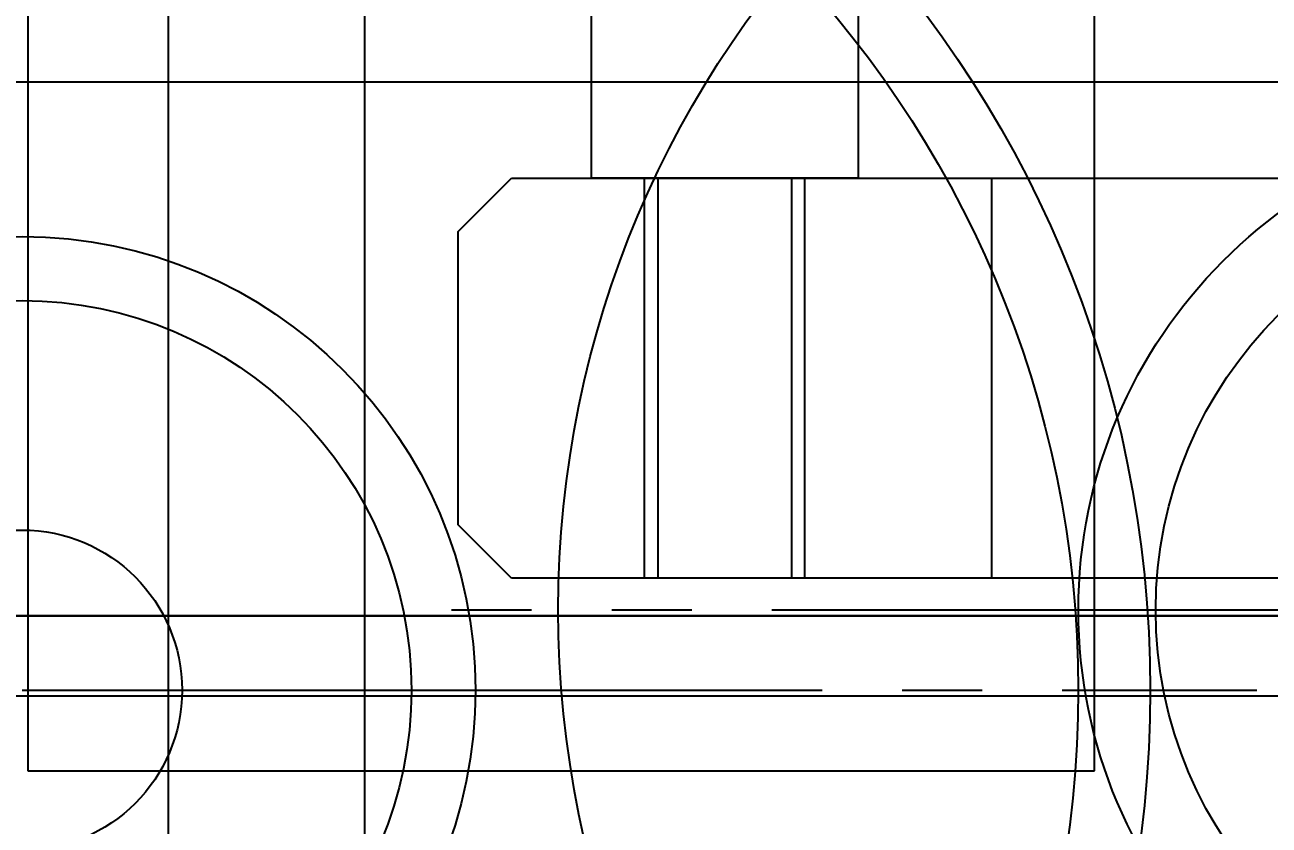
# Model space of a CAD drawing. Extents: x -381 to 213, y -63 to 250.
# Drawn here: x -18.79 to 4.54, y 140.52 to 155.51 of the extents above; entities that cross this region are included whole.
import ezdxf

# ---------------------------------------------------------------- set-up
doc = ezdxf.new("R2010")
doc.units = 0
doc.header["$MEASUREMENT"] = 0
for name, pattern in [('K5LT65535', [0]), ('K5LT_AXLED', [19.5, 15, -1.5, 1.5, -1.5]), ('K5LT_BASIC', [0]), ('K5LT_THIN', [0])]:
    doc.linetypes.add(name, pattern=pattern)
doc.layers.add('Системный слой', color=7, linetype='Continuous')
doc.styles.add('K5_DIMSTYLE', font='win_eskd.shx', dxfattribs={"width": 0.7, "oblique": 15, "bigfont": 'b_eskd.shx'})
doc.styles.add('K5_TEXTSTYLE', font='win_eskd.shx', dxfattribs={"width": 0.7, "oblique": 15, "bigfont": 'b_eskd.shx'})
doc.dimstyles.new('K5_DIMSTYLE14', dxfattribs={"dimtxt": 5, "dimasz": 1, "dimexe": 2, "dimexo": 0, "dimgap": 1, "dimtad": 1, "dimtxsty": 'K5_DIMSTYLE', "dimblk1": 'K5_OUTSIDE', "dimblk2": 'K5_OUTSIDE', "dimsah": 1, "dimcen": 5, "dimdle": 5, "dimclrd": 7, "dimclre": 7, "dimclrt": 7, "dimadec": 0, "dimazin": 0, "dimtfac": 0.666, "dimtdec": 4, "dimtmove": 0, "dimatfit": 3, "dimfxl": 0, "dimtvp": 1, "dimtolj": 1, "dimtzin": 0, "dimarcsym": 0})

# ---------------------------------------------------------------- blocks, each defined once
blk = doc.blocks.new('*D')
at = {"layer": 'Системный слой', "color": 7, "linetype": 'K5LT_THIN'}
for p, q in [((-149.074, 155.368), (-149.074, 203.891)), ((121.111, 135.447), (121.111, 203.891)), ((-149.074, 201.891), (-144.074, 202.549)), ((-144.074, 202.549), (-144.574, 201.891)), ((116.611, 201.891), (116.111, 202.549)), ((116.111, 202.549), (121.111, 201.891)), ((-144.074, 201.233), (-149.074, 201.891)), ((-149.074, 201.891), (121.111, 201.891)), ((-144.574, 201.891), (-144.074, 201.233)), ((121.111, 201.891), (116.111, 201.233)), ((116.111, 201.233), (116.611, 201.891)), ((-62.851, 194.699), (-160.397, 194.699)), ((-159.056, 189.699), (-158.397, 194.699)), ((-158.397, 194.699), (-157.739, 189.699)), ((-158.397, 194.699), (-158.397, 109.096)), ((-158.397, 190.199), (-159.056, 189.699)), ((-157.739, 189.699), (-158.397, 190.199)), ((-158.397, 109.096), (-159.056, 114.096)), ((-159.056, 114.096), (-158.397, 113.596)), ((-158.397, 113.596), (-157.739, 114.096)), ((-157.739, 114.096), (-158.397, 109.096)), ((-51.176, 109.096), (-160.397, 109.096))]:
    blk.add_line(p, q, dxfattribs=at)
at = {"layer": 'Системный слой'}
for points in [[(-144.574, 201.891), (-144.074, 202.549), (-149.074, 201.891), (-144.574, 201.891)], [(121.111, 201.891), (116.611, 201.891), (116.111, 202.549), (121.111, 201.891)], [(-144.074, 201.233), (-144.574, 201.891), (-149.074, 201.891), (-144.074, 201.233)], [(116.611, 201.891), (121.111, 201.891), (116.111, 201.233), (116.611, 201.891)], [(-158.397, 190.199), (-158.397, 194.699), (-159.056, 189.699), (-158.397, 190.199)], [(-157.739, 189.699), (-158.397, 194.699), (-158.397, 190.199), (-157.739, 189.699)], [(-158.397, 109.096), (-158.397, 113.596), (-159.056, 114.096), (-158.397, 109.096)], [(-158.397, 109.096), (-157.739, 114.096), (-158.397, 113.596), (-158.397, 109.096)]]:
    blk.add_solid(points, dxfattribs=at)
at = {"layer": 'Системный слой', "color": 7, "style": 'K5_TEXTSTYLE', "oblique": 20, "width": 0.7}
blk.add_text('270,18', height=5, dxfattribs=at).set_placement((-22.637, 204.426))
blk.add_text('85,6', height=5, rotation=90, dxfattribs=at).set_placement((-160.932, 145.981))
blk = doc.blocks.new('K5_OUTSIDE')
at = {"color": 7, "linetype": 'K5LT_THIN'}
for p, q in [((0, 0), (-5, 0.658)), ((-5, 0.658), (-4.5, 0)), ((0, 0), (-7, 0)), ((-4.5, 0), (-5, -0.658)), ((-5, -0.658), (0, 0))]:
    blk.add_line(p, q, dxfattribs=at)
for points in [[(0, 0), (-4.5, 0), (-5, 0.658), (0, 0)], [(-4.5, 0), (0, 0), (-5, -0.658), (-4.5, 0)]]:
    blk.add_solid(points)
blk = doc.blocks.new('*U')
at = {"layer": 'Системный слой', "color": 5, "linetype": 'K5LT_BASIC'}
for p, q in [((0.099, 28.32), (0.099, -1.68)), ((20.099, -1.68), (20.099, 28.32)), ((10.667, 9.428), (10.667, 18.428)), ((15.667, 18.428), (15.667, 9.428)), ((33.378, 11.223), (-46.622, 11.223)), ((8.167, 8.428), (9.167, 9.428)), ((9.167, 9.428), (42.617, 9.428)), ((15.667, 9.428), (10.667, 9.428)), ((11.661, 9.428), (14.661, 9.428)), ((11.661, 1.928), (11.661, 9.428)), ((11.917, 9.428), (14.417, 9.428)), ((11.917, 1.928), (11.917, 9.428)), ((14.417, 9.428), (14.417, 1.928)), ((14.661, 9.428), (14.661, 1.928)), ((8.167, 2.928), (8.167, 8.428)), ((9.167, 1.928), (8.167, 2.928)), ((42.617, 1.928), (9.167, 1.928)), ((14.661, 1.928), (11.661, 1.928)), ((14.417, 1.928), (11.917, 1.928)), ((156.17, 1.223), (-168.83, 1.223)), ((-46.622, 1.223), (33.378, 1.223)), ((-168.83, -0.277), (156.17, -0.277)), ((0.099, -1.68), (20.099, -1.68))]:
    blk.add_line(p, q, dxfattribs=at)
at = {"layer": 'Системный слой', "color": 30, "linetype": 'K5LT_AXLED'}
for p, q in [((29.045, 1.333), (8.045, 1.333)), ((29.045, 1.333), (14.545, 1.333)), ((29.045, 1.333), (19.245, 1.333)), ((-0.009, -0.168), (23.141, -0.168)), ((-0.009, -0.168), (21.791, -0.168)), ((-0.009, -0.168), (9.291, -0.168))]:
    blk.add_line(p, q, dxfattribs=at)
blk = doc.blocks.new('*F')
at = {"layer": 'Системный слой', "color": 5, "linetype": 'K5LT_BASIC'}
blk.add_line((18.167, 9.428), (18.167, 1.928), dxfattribs=at)
at = {"layer": 'Системный слой', "color": 5, "linetype": 'K5LT65535'}
for points in [[(57.084, 15.692), (54.357, 42.488), (52.06, 44.784), (7.561, 44.784), (6.412, 41.243), (6.412, -18.732)], [(-51.58, 12.152), (-51.58, 15.788), (-42.68, 41.722), (-39.714, 44.689), (1.149, 44.689), (2.728, 43.11), (2.728, -18.333), (0.766, -21.534), (-1.148, -21.534)]]:
    blk.add_lwpolyline(points, dxfattribs=at)
at = {"layer": 'Системный слой', "color": 5, "linetype": 'K5LT_BASIC'}
for centre, radius in [((-0.009, -0.168), 21.15), ((29.045, 1.333), 19), ((-0.009, -0.168), 19.8), ((29.045, 1.333), 9.25), ((29.045, 1.333), 7.8), ((-0.009, -0.168), 8.5), ((-0.009, -0.168), 7.3), ((-0.009, -0.168), 3)]:
    blk.add_circle(centre, radius, dxfattribs=at)
at = {"layer": 'Системный слой'}
blk.add_blockref('*U', (0, 0), dxfattribs=at)
blk.add_blockref('*U', (0, 0), dxfattribs=at)
blk.add_blockref('*U', (0, 0), dxfattribs=at)
blk.add_blockref('*U', (0, 0), dxfattribs=at)
blk.add_blockref('*U', (0, 0), dxfattribs=at)
blk.add_blockref('*U', (0, 0), dxfattribs=at)
blk.add_blockref('*U', (0, 0), dxfattribs=at)
blk.add_blockref('*U', (0, 0), dxfattribs=at)
blk.add_blockref('*U', (0, 0), dxfattribs=at)
blk.add_blockref('*U', (0, 0), dxfattribs=at)
blk.add_blockref('*U', (0, 0), dxfattribs=at)
blk.add_blockref('*U', (0, 0), dxfattribs=at)
blk.add_blockref('*U', (0, 0), dxfattribs=at)
blk.add_blockref('*U', (0, 0), dxfattribs=at)
blk.add_blockref('*U', (0, 0), dxfattribs=at)
blk.add_blockref('*U', (0, 0), dxfattribs=at)
blk.add_blockref('*U', (0, 0), dxfattribs=at)
blk.add_blockref('*U', (0, 0), dxfattribs=at)
blk.add_blockref('*U', (0, 0), dxfattribs=at)
blk.add_blockref('*U', (0, 0), dxfattribs=at)
blk.add_blockref('*U', (0, 0), dxfattribs=at)
blk.add_blockref('*U', (0, 0), dxfattribs=at)
blk.add_blockref('*U', (0, 0), dxfattribs=at)
blk.add_blockref('*U', (0, 0), dxfattribs=at)
blk.add_blockref('*U', (0, 0), dxfattribs=at)
blk.add_blockref('*U', (0, 0), dxfattribs=at)
blk.add_blockref('*U', (0, 0), dxfattribs=at)
blk.add_blockref('*U', (0, 0), dxfattribs=at)
blk.add_blockref('*U', (0, 0), dxfattribs=at)
blk.add_blockref('*U', (0, 0), dxfattribs=at)
blk.add_blockref('*U', (0, 0), dxfattribs=at)
blk.add_blockref('*U', (0, 0), dxfattribs=at)
blk.add_blockref('*U', (0, 0), dxfattribs=at)
blk.add_blockref('*U', (0, 0), dxfattribs=at)
blk.add_blockref('*U', (0, 0), dxfattribs=at)
blk.add_blockref('*U', (0, 0), dxfattribs=at)
blk.add_blockref('*U', (0, 0), dxfattribs=at)
blk.add_blockref('*U', (0, 0), dxfattribs=at)
blk.add_blockref('*U', (0, 0), dxfattribs=at)
blk.add_blockref('*U', (0, 0), dxfattribs=at)
blk.add_blockref('*U', (0, 0), dxfattribs=at)
blk.add_blockref('*U', (0, 0), dxfattribs=at)
blk.add_blockref('*U', (0, 0), dxfattribs=at)
blk.add_blockref('*U', (0, 0), dxfattribs=at)
blk.add_blockref('*U', (0, 0), dxfattribs=at)
blk.add_blockref('*U', (0, 0), dxfattribs=at)
blk.add_blockref('*U', (0, 0), dxfattribs=at)
blk.add_blockref('*U', (0, 0), dxfattribs=at)
blk.add_blockref('*U', (0, 0), dxfattribs=at)
blk.add_blockref('*U', (0, 0), dxfattribs=at)
blk.add_blockref('*U', (0, 0), dxfattribs=at)
blk.add_blockref('*U', (0, 0), dxfattribs=at)
blk.add_blockref('*U', (0, 0), dxfattribs=at)
blk.add_blockref('*U', (0, 0), dxfattribs=at)
blk.add_blockref('*U', (0, 0), dxfattribs=at)
blk.add_blockref('*U', (0, 0), dxfattribs=at)
blk.add_blockref('*U', (0, 0), dxfattribs=at)
blk.add_blockref('*U', (0, 0), dxfattribs=at)
blk.add_blockref('*U', (0, 0), dxfattribs=at)
blk.add_blockref('*U', (0, 0), dxfattribs=at)
blk.add_blockref('*U', (0, 0), dxfattribs=at)
blk.add_blockref('*U', (0, 0), dxfattribs=at)
blk.add_blockref('*U', (0, 0), dxfattribs=at)
blk.add_blockref('*U', (0, 0), dxfattribs=at)
blk.add_blockref('*U', (0, 0), dxfattribs=at)
blk.add_blockref('*U', (0, 0), dxfattribs=at)
blk.add_blockref('*U', (0, 0), dxfattribs=at)
blk.add_blockref('*U', (0, 0), dxfattribs=at)
blk.add_blockref('*U', (0, 0), dxfattribs=at)
blk.add_blockref('*U', (0, 0), dxfattribs=at)
blk.add_blockref('*U', (0, 0), dxfattribs=at)
blk.add_blockref('*U', (0, 0), dxfattribs=at)
blk.add_blockref('*U', (0, 0), dxfattribs=at)
blk.add_blockref('*U', (0, 0), dxfattribs=at)
blk.add_blockref('*U', (0, 0), dxfattribs=at)
blk.add_blockref('*U', (0, 0), dxfattribs=at)
blk.add_blockref('*U', (0, 0), dxfattribs=at)
blk.add_blockref('*U', (0, 0), dxfattribs=at)
blk.add_blockref('*U', (0, 0), dxfattribs=at)
blk.add_blockref('*U', (0, 0), dxfattribs=at)
blk.add_blockref('*U', (0, 0), dxfattribs=at)
blk.add_blockref('*U', (0, 0), dxfattribs=at)
blk.add_blockref('*U', (0, 0), dxfattribs=at)
blk.add_blockref('*U', (0, 0), dxfattribs=at)
blk.add_blockref('*U', (0, 0), dxfattribs=at)
blk.add_blockref('*U', (0, 0), dxfattribs=at)
blk.add_blockref('*U', (0, 0), dxfattribs=at)
blk.add_blockref('*U', (0, 0), dxfattribs=at)
blk.add_blockref('*U', (0, 0), dxfattribs=at)
blk.add_blockref('*U', (0, 0), dxfattribs=at)
blk.add_blockref('*U', (0, 0), dxfattribs=at)
blk.add_blockref('*U', (0, 0), dxfattribs=at)
blk.add_blockref('*U', (0, 0), dxfattribs=at)
blk.add_blockref('*U', (0, 0), dxfattribs=at)
blk.add_blockref('*U', (0, 0), dxfattribs=at)
blk.add_blockref('*U', (0, 0), dxfattribs=at)
blk.add_blockref('*U', (0, 0), dxfattribs=at)
blk.add_blockref('*U', (0, 0), dxfattribs=at)
blk.add_blockref('*U', (0, 0), dxfattribs=at)
blk.add_blockref('*U', (0, 0), dxfattribs=at)
blk.add_blockref('*U', (0, 0), dxfattribs=at)
blk.add_blockref('*U', (0, 0), dxfattribs=at)
blk.add_blockref('*U', (0, 0), dxfattribs=at)
blk.add_blockref('*U', (0, 0), dxfattribs=at)
blk.add_blockref('*U', (0, 0), dxfattribs=at)
blk.add_blockref('*U', (0, 0), dxfattribs=at)
blk.add_blockref('*U', (0, 0), dxfattribs=at)
blk.add_blockref('*U', (0, 0), dxfattribs=at)
blk.add_blockref('*U', (0, 0), dxfattribs=at)
blk.add_blockref('*U', (0, 0), dxfattribs=at)
blk.add_blockref('*U', (0, 0), dxfattribs=at)
blk.add_blockref('*U', (0, 0), dxfattribs=at)
blk.add_blockref('*U', (0, 0), dxfattribs=at)
blk.add_blockref('*U', (0, 0), dxfattribs=at)
blk.add_blockref('*U', (0, 0), dxfattribs=at)
blk.add_blockref('*U', (0, 0), dxfattribs=at)
blk.add_blockref('*U', (0, 0), dxfattribs=at)
blk.add_blockref('*U', (0, 0), dxfattribs=at)
blk.add_blockref('*U', (0, 0), dxfattribs=at)
blk.add_blockref('*U', (0, 0), dxfattribs=at)
blk.add_blockref('*U', (0, 0), dxfattribs=at)
blk.add_blockref('*U', (0, 0), dxfattribs=at)
blk.add_blockref('*U', (0, 0), dxfattribs=at)
blk.add_blockref('*U', (0, 0), dxfattribs=at)
blk.add_blockref('*U', (0, 0), dxfattribs=at)
blk.add_blockref('*U', (0, 0), dxfattribs=at)
blk.add_blockref('*U', (0, 0), dxfattribs=at)
blk.add_blockref('*U', (0, 0), dxfattribs=at)
blk.add_blockref('*U', (0, 0), dxfattribs=at)
blk.add_blockref('*U', (0, 0), dxfattribs=at)
blk.add_blockref('*U', (0, 0), dxfattribs=at)
blk.add_blockref('*U', (0, 0), dxfattribs=at)
blk.add_blockref('*U', (0, 0), dxfattribs=at)
blk.add_blockref('*U', (0, 0), dxfattribs=at)
blk.add_blockref('*U', (0, 0), dxfattribs=at)
blk.add_blockref('*U', (0, 0), dxfattribs=at)
blk.add_blockref('*U', (0, 0), dxfattribs=at)
blk.add_blockref('*U', (0, 0), dxfattribs=at)
blk.add_blockref('*U', (0, 0), dxfattribs=at)
blk.add_blockref('*U', (0, 0), dxfattribs=at)
blk.add_blockref('*U', (0, 0), dxfattribs=at)
blk.add_blockref('*U', (0, 0), dxfattribs=at)
blk.add_blockref('*U', (0, 0), dxfattribs=at)
blk.add_blockref('*U', (0, 0), dxfattribs=at)
blk.add_blockref('*U', (0, 0), dxfattribs=at)
blk.add_blockref('*U', (0, 0), dxfattribs=at)
blk.add_blockref('*U', (0, 0), dxfattribs=at)
blk.add_blockref('*U', (0, 0), dxfattribs=at)
blk.add_blockref('*U', (0, 0), dxfattribs=at)
blk.add_blockref('*U', (0, 0), dxfattribs=at)
blk.add_blockref('*U', (0, 0), dxfattribs=at)
blk.add_blockref('*U', (0, 0), dxfattribs=at)
blk.add_blockref('*U', (0, 0), dxfattribs=at)
blk.add_blockref('*U', (0, 0), dxfattribs=at)
blk.add_blockref('*U', (0, 0), dxfattribs=at)
blk.add_blockref('*U', (0, 0), dxfattribs=at)
blk.add_blockref('*U', (0, 0), dxfattribs=at)
blk.add_blockref('*U', (0, 0), dxfattribs=at)
blk.add_blockref('*U', (0, 0), dxfattribs=at)
blk.add_blockref('*U', (0, 0), dxfattribs=at)
blk.add_blockref('*U', (0, 0), dxfattribs=at)
blk.add_blockref('*U', (0, 0), dxfattribs=at)
blk.add_blockref('*U', (0, 0), dxfattribs=at)
blk.add_blockref('*U', (0, 0), dxfattribs=at)
blk.add_blockref('*U', (0, 0), dxfattribs=at)
blk.add_blockref('*U', (0, 0), dxfattribs=at)
blk.add_blockref('*U', (0, 0), dxfattribs=at)
blk.add_blockref('*U', (0, 0), dxfattribs=at)
blk.add_blockref('*U', (0, 0), dxfattribs=at)
blk.add_blockref('*U', (0, 0), dxfattribs=at)
blk.add_blockref('*U', (0, 0), dxfattribs=at)
blk.add_blockref('*U', (0, 0), dxfattribs=at)
blk.add_blockref('*U', (0, 0), dxfattribs=at)
blk.add_blockref('*U', (0, 0), dxfattribs=at)
blk.add_blockref('*U', (0, 0), dxfattribs=at)
blk.add_blockref('*U', (0, 0), dxfattribs=at)
blk.add_blockref('*U', (0, 0), dxfattribs=at)
blk.add_blockref('*U', (0, 0), dxfattribs=at)
blk.add_blockref('*U', (0, 0), dxfattribs=at)
blk.add_blockref('*U', (0, 0), dxfattribs=at)
blk.add_blockref('*U', (0, 0), dxfattribs=at)
blk.add_blockref('*U', (0, 0), dxfattribs=at)
blk.add_blockref('*U', (0, 0), dxfattribs=at)
blk.add_blockref('*U', (0, 0), dxfattribs=at)
blk.add_blockref('*U', (0, 0), dxfattribs=at)
blk.add_blockref('*U', (0, 0), dxfattribs=at)
blk.add_blockref('*U', (0, 0), dxfattribs=at)
blk.add_blockref('*U', (0, 0), dxfattribs=at)
blk.add_blockref('*U', (0, 0), dxfattribs=at)
blk.add_blockref('*U', (0, 0), dxfattribs=at)
blk.add_blockref('*U', (0, 0), dxfattribs=at)
blk.add_blockref('*U', (0, 0), dxfattribs=at)
blk.add_blockref('*U', (0, 0), dxfattribs=at)
blk.add_blockref('*U', (0, 0), dxfattribs=at)
blk.add_blockref('*U', (0, 0), dxfattribs=at)
blk.add_blockref('*U', (0, 0), dxfattribs=at)
blk.add_blockref('*U', (0, 0), dxfattribs=at)
blk.add_blockref('*U', (0, 0), dxfattribs=at)
blk.add_blockref('*U', (0, 0), dxfattribs=at)
blk.add_blockref('*U', (0, 0), dxfattribs=at)
blk.add_blockref('*U', (0, 0), dxfattribs=at)
blk.add_blockref('*U', (0, 0), dxfattribs=at)
blk.add_blockref('*U', (0, 0), dxfattribs=at)
blk.add_blockref('*U', (0, 0), dxfattribs=at)
blk.add_blockref('*U', (0, 0), dxfattribs=at)
blk.add_blockref('*U', (0, 0), dxfattribs=at)
blk.add_blockref('*U', (0, 0), dxfattribs=at)

msp = doc.modelspace()

# ---------------------------------------------------------------- block references
at = {"layer": 'Системный слой'}
msp.add_blockref('*F', (-18.831, 143.216), dxfattribs=at)

# ---------------------------------------------------------------- dimensions: what is measured, and where the dimension line sits
dim = msp.add_linear_dim(base=(-149.0741, 201.8911), p1=(-149.0741, 155.3678), p2=(121.1107, 135.4469), dimstyle='K5_DIMSTYLE14', override={"dimpost": ' '}, dxfattribs=at)
dim.commit()
dim.dimension.update_dxf_attribs({"geometry": '*D', "text_midpoint": (-22.6366, 204.4257), "dimtype": 160})
dim = msp.add_linear_dim(base=(-158.397, 194.699), p1=(-62.851, 194.699), p2=(-51.176, 109.096), angle=90, dimstyle='K5_DIMSTYLE14', override={"dimpost": ' '}, dxfattribs=at)
dim.commit()
dim.dimension.update_dxf_attribs({"geometry": '*D', "text_midpoint": (-160.932, 145.981), "dimtype": 160})

doc.saveas('drawing.dxf')
